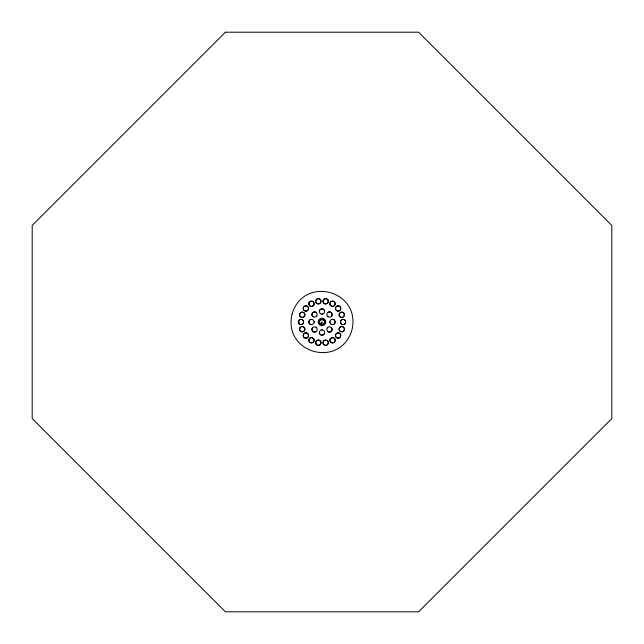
<?xml version="1.0" encoding="UTF-8"?>
<svg xmlns="http://www.w3.org/2000/svg" width="644" height="644" viewBox="0 0 644 644"><rect width="100%" height="100%" fill="white"/><g stroke="black" fill="none" stroke-linecap="round" stroke-linejoin="round"><path stroke-width="0.97" d="M300.072 316.301L299.758 315.657A2.632 2.624 -67.5 0 1 301.4 312.316L302.068 312.179A2.632 2.624 -67.5 0 1 304.725 313.95L304.853 314.626A2.632 2.624 -67.5 0 1 304.209 316.534L303.083 317.299A2.632 2.624 -82.5 0 1 300.507 316.792L299.967 316.099M319.384 311.197L319.545 310.529A2.632 2.632 -7.5 0 1 321.598 308.887L322.282 308.87A2.632 2.632 7.5 0 1 324.407 310.424L324.6 311.076M324.616 332.803L324.455 333.471A2.632 2.632 -7.5 0 1 322.403 335.113L321.718 335.13A2.632 2.632 7.5 0 1 319.593 333.576L319.424 333.012M316.091 344.041L315.793 343.333A2.632 2.624 22.7 0 1 316.526 340.821L317.717 340.161A2.632 2.624 7.5 0 1 319.714 340.467L320.245 340.893A2.632 2.624 7.5 0 1 320.599 344.073L320.173 344.604A2.632 2.624 7.5 0 1 316.446 344.524L315.987 343.848M327.909 299.959L328.207 300.668A2.632 2.624 22.5 0 1 327.474 303.179L326.283 303.839A2.632 2.624 7.5 0 1 324.286 303.533L323.755 303.107A2.632 2.624 7.5 0 1 323.401 299.927L323.827 299.396A2.632 2.624 7.5 0 1 327.555 299.468L327.957 300.024M315.979 300.16L315.761 300.78A2.632 2.624 -22.5 0 0 316.615 303.26L317.838 303.863A2.632 2.624 -7.5 0 0 319.81 303.469L320.326 303.018A2.632 2.624 -7.5 0 0 320.535 299.83L320.084 299.315A2.632 2.624 -7.5 0 0 316.365 299.565L316.099 299.967M324.069 340.636L323.674 340.982A2.632 2.608 -7.5 0 0 323.465 344.17L323.916 344.685A2.632 2.608 -7.5 0 0 327.635 344.435L328.239 343.22A2.632 2.624 -22.5 0 0 327.385 340.74L326.162 340.137A2.632 2.608 -7.5 0 0 324.19 340.547A2.632 2.624 -5.5 0 0 324.487 345.095A2.632 2.624 -5.5 0 0 328.279 342.568A2.632 2.624 -5.5 0 0 324.19 340.563M344.29 315.544A2.632 2.624 67.5 0 0 342.495 312.276L341.811 312.179A2.632 2.624 67.5 0 0 339.243 314.071L339.138 314.747A2.632 2.624 67.5 0 0 339.871 316.631L341.038 317.331A2.632 2.624 82.5 0 0 343.582 316.711L344.282 315.544M312.437 327.885L312.107 328.48A2.632 2.632 52.5 0 0 312.509 331.088L313.008 331.563A2.632 2.632 37.5 0 0 315.624 331.845L316.212 331.491M331.612 316.035L331.893 315.52A2.632 2.632 52.5 0 0 331.491 312.912L330.992 312.437A2.632 2.632 37.5 0 0 328.376 312.155L327.788 312.509M300.08 327.716L299.718 328.456A2.632 2.624 67.5 0 0 301.513 331.716L302.189 331.821A2.632 2.624 67.5 0 0 304.757 329.929L304.862 329.253A2.632 2.624 67.5 0 0 304.129 327.369L302.962 326.669A2.632 2.624 82.5 0 0 300.418 327.289L300.096 327.868M316.212 316.615L316.687 316.115M327.313 327.885L327.788 327.385M331.282 331.282L331.563 330.992A2.632 2.632 -52.5 0 0 331.845 328.376L331.491 327.788M306.898 333.109L306.391 332.94A2.632 2.608 52.5 0 0 303.525 334.357L303.316 335.001A2.632 2.608 52.5 0 0 305.385 338.092L306.745 338.011A2.632 2.624 37.5 0 0 308.468 336.031L308.371 334.679M338.132 305.868L337.255 305.989A2.632 2.624 37.5 0 0 335.532 307.969L335.629 309.321A2.632 2.624 52.5 0 0 336.957 310.843L337.609 311.06A2.632 2.624 52.5 0 0 340.467 309.651L340.684 308.999A2.632 2.624 52.5 0 0 338.615 305.9L337.931 305.86M303.34 309.12L303.59 309.756A2.632 2.624 -52.5 0 0 306.512 311.036L307.148 310.786A2.632 2.624 -52.5 0 0 308.412 309.209L308.444 307.848A2.632 2.624 -37.3 0 0 306.625 305.956L305.272 305.932A2.632 2.624 -52.5 0 0 303.332 309.112M340.587 334.703L340.41 334.244A2.632 2.624 -52.5 0 0 337.488 332.964L336.852 333.214A2.632 2.624 -52.5 0 0 335.588 334.791L335.556 336.152A2.632 2.624 -37.3 0 0 337.376 338.044L338.728 338.068A2.632 2.624 -52.5 0 0 340.66 334.88M311.076 319.4L310.424 319.593A2.632 2.632 -82.5 0 0 308.87 321.718L308.887 322.403A2.632 2.632 82.5 0 0 310.529 324.455L311.197 324.616M333.012 324.576L333.576 324.407A2.632 2.632 -82.5 0 0 335.13 322.282L335.113 321.598A2.632 2.632 82.5 0 0 333.471 319.545L332.803 319.384M321.718 314.095L322.403 314.079M321.718 324.616C332.481 319.271 312.34 317.186 321.718 324.624A2.632 2.632 0 0 0 324.624 321.831A2.632 2.632 0 0 0 321.372 319.448A2.632 2.632 0 0 0 319.585 323.063M322.282 329.905L321.598 329.921M311.551 337.609L311.076 337.617A2.632 2.608 37.5 0 0 308.87 339.927M321.324 324.52L320.696 324.262M311.744 337.625A2.632 2.624 34.5 0 1 313.596 341.795A2.632 2.624 34.5 0 1 309.064 341.288A2.632 2.624 34.5 0 1 311.744 337.625L313.886 339.155A2.632 2.624 22.5 0 1 313.137 342.262L312.549 342.616A2.632 2.624 22.5 0 1 310.537 342.656L309.933 342.326A2.632 2.608 37.5 0 1 308.887 340.612L308.87 339.919M316.115 312.437L315.52 312.107A2.632 2.632 -37.5 0 0 312.912 312.509L312.437 313.008A2.632 2.632 -52.5 0 0 312.155 315.624L312.509 316.212M327.885 331.563L328.48 331.893A2.632 2.632 -37.5 0 0 331.088 331.491M320.157 323.843L319.738 323.304M327.385 316.212L327.885 316.687M316.615 327.788L316.115 327.313M339.147 329.374L339.275 330.05A2.632 2.608 -67.5 0 0 341.932 331.821L342.6 331.684A2.632 2.608 -67.5 0 0 344.242 328.343L343.494 327.208A2.632 2.624 -82.5 0 0 340.918 326.701L339.791 327.466A2.632 2.608 -67.5 0 0 339.163 329.382A2.632 2.624 -65.5 0 0 343.244 331.394A2.632 2.624 -65.5 0 0 342.954 326.838A2.632 2.624 -65.5 0 0 339.171 329.382M299.323 322L299.621 324.238M329.905 321.718L329.921 322.403M314.079 321.598L314.095 322.282A2.632 2.632 0 0 1 309.925 324.125A2.632 2.632 0 0 1 310.416 319.593A2.632 2.632 0 0 1 314.103 322.282M307.019 333.173A2.632 2.624 54.5 0 1 307.333 337.722A2.632 2.624 54.5 0 1 303.243 335.701A2.632 2.624 54.5 0 1 307.019 333.173A2.632 2.608 52.5 0 1 308.355 334.687M292.07 313.982C282.611 353.516 340.354 368.988 351.93 330.018C361.389 290.484 303.646 275.012 292.07 313.982M303.574 322.282L303.083 323.554A2.632 2.624 82.9 0 1 300.024 324.455L299.46 324.149A2.632 2.608 82.5 0 1 298.381 322.403L298.365 321.718A2.632 2.624 -82.5 0 1 299.331 319.947L299.911 319.593A2.632 2.624 -82.5 0 1 303.01 320.35L303.574 322.282M340.587 321.05L340.99 323.65A2.632 2.608 -82.5 0 0 344.089 324.407L344.669 324.053A2.632 2.608 -82.5 0 0 345.635 322.282L345.071 320.35L343.977 319.545A2.632 2.624 83 0 0 340.918 320.446L340.587 321.05M309.031 302.849L308.887 304.193A2.632 2.624 -37.5 0 0 311.197 306.399L313.129 305.828L313.934 304.733A2.632 2.624 -22.5 0 0 313.04 301.666L312.445 301.336A2.632 2.624 -22.5 0 0 310.424 301.384L309.031 302.849M322 322L321.018 325.655A3.784 3.784 0 0 0 325.727 321.34A3.784 3.784 0 0 0 319.827 318.901A3.784 3.784 0 0 0 320.108 325.276L322 322M330.396 338.672L330.066 339.267A2.632 2.608 -22.5 0 0 330.96 342.334L331.555 342.664A2.632 2.608 -22.5 0 0 333.568 342.608L334.156 342.254A2.632 2.624 -37.8 0 0 335.13 340.483L335.113 339.807A2.632 2.624 -37.8 0 0 332.803 337.601L330.396 338.672M331.467 301.36L330.863 301.738A2.632 2.624 22.5 0 0 330.114 304.845L331.571 306.23L332.924 306.383A2.632 2.624 37.5 0 0 335.13 304.081L335.113 303.388A2.632 2.624 37.5 0 0 334.067 301.674L333.463 301.344A2.632 2.624 22.5 0 0 331.451 301.384L331.467 301.36M225.4 32.2L32.2 225.4L32.2 418.6L225.4 611.8L418.6 611.8L611.8 418.6L611.8 225.4L418.6 32.2L225.4 32.2M313.008 331.563A2.632 2.632 0 0 0 317.178 329.72A2.632 2.632 0 0 0 313.499 327.031A2.632 2.632 0 0 0 313.008 331.563M327.893 316.679A2.632 2.632 0 0 0 332.071 314.844A2.632 2.632 0 0 0 328.392 312.147A2.632 2.632 0 0 0 327.893 316.679M327.893 331.571A2.632 2.632 0 0 0 332.062 329.736A2.632 2.632 0 0 0 328.384 327.039A2.632 2.632 0 0 0 327.893 331.571M320.446 313.604A2.632 2.632 0 0 0 324.616 311.768A2.632 2.632 0 0 0 320.937 309.072A2.632 2.632 0 0 0 320.446 313.604M330.976 324.125A2.632 2.632 0 0 0 335.154 322.29A2.632 2.632 0 0 0 331.467 319.593A2.632 2.632 0 0 0 330.976 324.125M313 316.671A2.632 2.632 0 0 0 317.17 314.836A2.632 2.632 0 0 0 313.491 312.147A2.632 2.632 0 0 0 313 316.671M320.438 334.655A2.632 2.632 0 0 0 324.616 332.819A2.632 2.632 0 0 0 320.937 330.122A2.632 2.632 0 0 0 320.438 334.655M303.058 323.554A2.632 2.624 -85.5 0 0 301.223 319.376A2.632 2.624 -85.5 0 0 298.542 323.063A2.632 2.624 -85.5 0 0 303.058 323.554M299.693 328.464A2.632 2.624 74.5 0 0 302.841 331.757A2.632 2.624 74.5 0 0 304.105 327.377A2.632 2.624 74.5 0 0 299.693 328.464M339.267 314.063A2.632 2.624 74.5 0 0 342.415 317.355A2.632 2.624 74.5 0 0 343.679 312.976A2.632 2.624 74.5 0 0 339.267 314.063M311.181 306.375A2.632 2.624 -25.5 0 0 313.886 302.696A2.632 2.624 -25.5 0 0 309.353 302.213A2.632 2.624 -25.5 0 0 311.181 306.375M316.437 344.556A2.632 2.624 14.5 0 0 320.873 343.469A2.632 2.624 14.5 0 0 317.709 340.193A2.632 2.624 14.5 0 0 316.437 344.556M335.516 308.637A2.632 2.624 54.5 0 0 339.597 310.658A2.632 2.624 54.5 0 0 339.291 306.109A2.632 2.624 54.5 0 0 335.516 308.637M330.122 304.821A2.632 2.624 34.5 0 0 334.655 305.32A2.632 2.624 34.5 0 0 332.811 301.151A2.632 2.624 34.5 0 0 330.122 304.821M332.24 342.849A2.632 2.624 -25.5 0 0 334.936 339.179A2.632 2.624 -25.5 0 0 330.404 338.688A2.632 2.624 -25.5 0 0 332.24 342.849M323.763 303.074A2.632 2.624 14.5 0 0 328.19 301.996A2.632 2.624 14.5 0 0 325.027 298.711A2.632 2.624 14.5 0 0 323.763 303.074M306.488 311.012A2.632 2.624 -45.5 0 0 307.768 306.641A2.632 2.624 -45.5 0 0 303.348 307.735A2.632 2.624 -45.5 0 0 306.488 311.012M303.67 316.977A2.632 2.624 -65.5 0 0 303.372 312.429A2.632 2.624 -65.5 0 0 299.589 314.972A2.632 2.624 -65.5 0 0 303.67 316.977M345.176 323.562A2.632 2.624 -85.5 0 0 343.341 319.384A2.632 2.624 -85.5 0 0 340.66 323.063A2.632 2.624 -85.5 0 0 345.176 323.562M338.752 338.092A2.632 2.624 -45.5 0 0 340.032 333.713A2.632 2.624 -45.5 0 0 335.605 334.808A2.632 2.624 -45.5 0 0 338.752 338.092M317.178 303.614A2.632 2.624 -5.5 0 0 320.978 301.086A2.632 2.624 -5.5 0 0 316.88 299.082A2.632 2.624 -5.5 0 0 317.178 303.614"/></g></svg>
